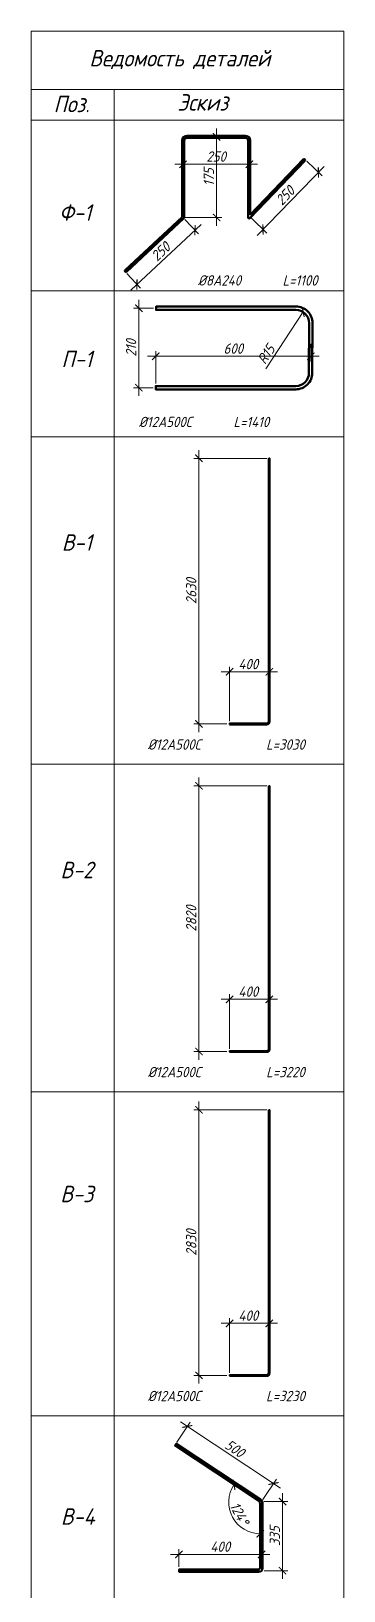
# Model space of a CAD drawing. Header units: millimetres. Extents: x 504091 to 2165846, y 135022 to 442887.
# Drawn here: x 1399985 to 1400741, y 212326 to 216102 of the extents above; entities that cross this region are included whole.
import ezdxf

# ---------------------------------------------------------------- set-up
doc = ezdxf.new("R2010")
doc.units = ezdxf.units.MM
doc.layers.get('Defpoints').update_dxf_attribs({"color": 255})
for name, color, linetype, lineweight in [('!_КР_Размеры', 7, 'Continuous', 9), ('КР_Арматура 12', 174, 'Continuous', 40), ('КР_арматура 16', 224, 'Continuous', 50), ('КР_арматура 8', 232, 'Continuous', 50), ('Размеры (линейные)', 154, 'Continuous', 9)]:
    doc.layers.add(name, color=color, linetype=linetype, lineweight=lineweight)
doc.layers.add('!Defpoints', color=255, linetype='Continuous', lineweight=5, plot=False)
doc.styles.add('GOST 2.304_new', font='isocpeur.ttf', dxfattribs={"width": 0.9, "oblique": 15})
doc.dimstyles.new('SPDS 1_10', dxfattribs={"dimscale": 10, "dimtxt": 2.5, "dimasz": 1.77, "dimexe": 1.25, "dimexo": 0.625, "dimtad": 1, "dimdec": 0, "dimrnd": 0.001, "dimtxsty": 'GOST 2.304_new', "dimblk": 'ARCHTICK', "dimcen": 2.5, "dimdle": 2, "dimclrt": 256, "dimadec": 0, "dimazin": 2, "dimtfac": 0.75, "dimtdec": 0, "dimtmove": 1, "dimatfit": 3, "dimfxl": 0, "dimtolj": 1, "dimlwd": 9, "dimlwe": 9, "dimarcsym": 0})

# ---------------------------------------------------------------- blocks, each defined once
blk = doc.blocks.new('_ArchTick')
at = {"color": 0, "linetype": 'ByBlock', "const_width": 0.15}
blk.add_lwpolyline([(-0.5, -0.5), (0.5, 0.5)], dxfattribs=at)
blk = doc.blocks.new('*D3308')
at = {"layer": 'Defpoints', "color": 0, "lineweight": 20, "ltscale": 100, "transparency": 16777216}
for p in [(1400421.5, 215846.1), (1400433.5, 215846.1), (1400352.5, 215651.1)]:
    blk.add_point(p, dxfattribs=at)
at = {"layer": 'Размеры (линейные)', "color": 0, "lineweight": 9, "ltscale": 100, "transparency": 16777216}
for p, q in [((1400427.7, 215846.1), (1400446, 215846.1)), ((1400433.5, 215631.1), (1400433.5, 215866.1)), ((1400358.7, 215651.1), (1400446, 215651.1))]:
    blk.add_line(p, q, dxfattribs=at)
at = {"layer": 'Размеры (линейные)', "color": 0, "lineweight": 9, "ltscale": 100, "transparency": 16777216, "xscale": 17.7, "yscale": 17.7, "zscale": 17.7}
for p, rotation in [((1400433.5, 215846.1), 90), ((1400433.5, 215651.1), 270)]:
    blk.add_blockref('_ArchTick', p, dxfattribs=dict(at, rotation=rotation))
at = {"layer": 'Размеры (линейные)', "ltscale": 100, "transparency": 16777216, "insert": (1400414.8, 215748.6), "char_height": 25, "attachment_point": 5, "rotation": 90, "style": 'GOST 2.304_new'}
blk.add_mtext('\\A1;175', dxfattribs=at)
blk = doc.blocks.new('*D3309')
at = {"layer": 'Defpoints', "color": 0, "lineweight": 20, "ltscale": 100, "transparency": 16777216}
for p in [(1400647.1, 215791.8), (1400679.7, 215760.2), (1400513.2, 215653.7)]:
    blk.add_point(p, dxfattribs=at)
at = {"layer": 'Размеры (линейные)', "color": 0, "lineweight": 9, "ltscale": 100, "transparency": 16777216}
for p, q in [((1400531.9, 215607.8), (1400693.6, 215774.5)), ((1400651.6, 215787.4), (1400688.6, 215751.5)), ((1400517.7, 215649.4), (1400554.8, 215613.4))]:
    blk.add_line(p, q, dxfattribs=at)
at = {"layer": 'Размеры (линейные)', "color": 0, "lineweight": 9, "ltscale": 100, "transparency": 16777216, "xscale": 17.7, "yscale": 17.7, "zscale": 17.7}
for p, rotation in [((1400679.7, 215760.2), 45.8853463330187), ((1400545.8, 215622.1), 225.8853463330187)]:
    blk.add_blockref('_ArchTick', p, dxfattribs=dict(at, rotation=rotation))
at = {"layer": 'Размеры (линейные)', "ltscale": 100, "transparency": 16777216, "insert": (1400599.3, 215704.2), "char_height": 25, "attachment_point": 5, "rotation": 45.8853, "style": 'GOST 2.304_new'}
blk.add_mtext('\\A1;250', dxfattribs=at)
blk = doc.blocks.new('*D3310')
at = {"layer": 'Defpoints', "color": 0, "lineweight": 20, "ltscale": 100, "transparency": 16777216}
for p in [(1400352.5, 215651.1), (1400381.3, 215620.3), (1400212.1, 215519.9)]:
    blk.add_point(p, dxfattribs=at)
at = {"layer": 'Размеры (линейные)', "color": 0, "lineweight": 9, "ltscale": 100, "transparency": 16777216}
for p, q in [((1400226.2, 215475.4), (1400395.9, 215634)), ((1400356.8, 215646.5), (1400389.8, 215611.2)), ((1400216.3, 215515.3), (1400249.4, 215479.9))]:
    blk.add_line(p, q, dxfattribs=at)
at = {"layer": 'Размеры (линейные)', "color": 0, "lineweight": 9, "ltscale": 100, "transparency": 16777216, "xscale": 17.7, "yscale": 17.7, "zscale": 17.7}
for p, rotation in [((1400381.3, 215620.3), 43.06238409189598), ((1400240.8, 215489.1), 223.062384091896)]:
    blk.add_blockref('_ArchTick', p, dxfattribs=dict(at, rotation=rotation))
at = {"layer": 'Размеры (линейные)', "ltscale": 100, "transparency": 16777216, "insert": (1400298.3, 215568.4), "char_height": 25, "attachment_point": 5, "rotation": 43.0624, "style": 'GOST 2.304_new'}
blk.add_mtext('\\A1;250', dxfattribs=at)
blk = doc.blocks.new('*D3311')
at = {"layer": 'Defpoints', "color": 0, "lineweight": 20, "ltscale": 100, "transparency": 16777216}
for p in [(1400661.6, 215351.5), (1400661.6, 215314.9), (1400286.5, 215242.9)]:
    blk.add_point(p, dxfattribs=at)
at = {"layer": 'Размеры (линейные)', "color": 0, "lineweight": 9, "ltscale": 100, "transparency": 16777216}
for p, q in [((1400266.5, 215314.9), (1400681.6, 215314.9)), ((1400286.5, 215249.2), (1400286.5, 215327.4)), ((1400661.6, 215345.3), (1400661.6, 215302.4))]:
    blk.add_line(p, q, dxfattribs=at)
at = {"layer": 'Размеры (линейные)', "color": 0, "lineweight": 9, "ltscale": 100, "transparency": 16777216, "xscale": 17.7, "yscale": 17.7, "zscale": 17.7, "rotation": 180}
blk.add_blockref('_ArchTick', (1400286.5, 215314.9), dxfattribs=at)
at = {"layer": 'Размеры (линейные)', "color": 0, "lineweight": 9, "ltscale": 100, "transparency": 16777216, "xscale": 17.7, "yscale": 17.7, "zscale": 17.7}
blk.add_blockref('_ArchTick', (1400661.6, 215314.9), dxfattribs=at)
at = {"layer": 'Размеры (линейные)', "ltscale": 100, "transparency": 16777216, "insert": (1400474, 215333.6), "char_height": 25, "attachment_point": 5, "style": 'GOST 2.304_new'}
blk.add_mtext('\\A1;600', dxfattribs=at)
blk = doc.blocks.new('*D3312')
at = {"layer": 'Defpoints', "color": 0, "lineweight": 20, "ltscale": 100, "transparency": 16777216}
for p in [(1400287, 215431.4), (1400245.5, 215238.9), (1400286.5, 215238.9)]:
    blk.add_point(p, dxfattribs=at)
at = {"layer": 'Размеры (линейные)', "color": 0, "lineweight": 9, "ltscale": 100, "transparency": 16777216}
for p, q in [((1400280.8, 215431.4), (1400233, 215431.4)), ((1400245.5, 215451.4), (1400245.5, 215218.9)), ((1400280.3, 215238.9), (1400233, 215238.9))]:
    blk.add_line(p, q, dxfattribs=at)
at = {"layer": 'Размеры (линейные)', "color": 0, "lineweight": 9, "ltscale": 100, "transparency": 16777216, "xscale": 17.7, "yscale": 17.7, "zscale": 17.7}
for p, rotation in [((1400245.5, 215431.4), 90), ((1400245.5, 215238.9), 270)]:
    blk.add_blockref('_ArchTick', p, dxfattribs=dict(at, rotation=rotation))
at = {"layer": 'Размеры (линейные)', "ltscale": 100, "transparency": 16777216, "insert": (1400226.8, 215335.2), "char_height": 25, "attachment_point": 5, "rotation": 90, "style": 'GOST 2.304_new'}
blk.add_mtext('\\A1;210', dxfattribs=at)
blk = doc.blocks.new('*D3313')
at = {"layer": 'Defpoints', "color": 0, "lineweight": 20, "ltscale": 100, "transparency": 16777216}
for p in [(1400352.2, 215765.2), (1400512.8, 215779.8), (1400512.8, 215765.2)]:
    blk.add_point(p, dxfattribs=at)
at = {"layer": 'Размеры (линейные)', "color": 0, "lineweight": 9, "ltscale": 100, "transparency": 16777216}
for p, q in [((1400332.2, 215779.8), (1400532.8, 215779.8)), ((1400352.2, 215771.4), (1400352.2, 215792.3)), ((1400512.8, 215771.4), (1400512.8, 215792.3))]:
    blk.add_line(p, q, dxfattribs=at)
at = {"layer": 'Размеры (линейные)', "color": 0, "lineweight": 9, "ltscale": 100, "transparency": 16777216, "xscale": 17.7, "yscale": 17.7, "zscale": 17.7, "rotation": 180}
blk.add_blockref('_ArchTick', (1400352.2, 215779.8), dxfattribs=at)
at = {"layer": 'Размеры (линейные)', "color": 0, "lineweight": 9, "ltscale": 100, "transparency": 16777216, "xscale": 17.7, "yscale": 17.7, "zscale": 17.7}
blk.add_blockref('_ArchTick', (1400512.8, 215779.8), dxfattribs=at)
at = {"layer": 'Размеры (линейные)', "ltscale": 100, "transparency": 16777216, "insert": (1400432.5, 215798.6), "char_height": 25, "attachment_point": 5, "style": 'GOST 2.304_new'}
blk.add_mtext('\\A1;250', dxfattribs=at)
blk = doc.blocks.new('*D3314')
at = {"layer": 'Defpoints', "color": 0, "lineweight": 20, "ltscale": 100, "transparency": 16777216}
for p in [(1400643, 215422.2, 0), (1400625.5, 215395.4, 0)]:
    blk.add_point(p, dxfattribs=at)
at = {"layer": 'Размеры (линейные)', "color": 0, "lineweight": 9, "ltscale": 100, "transparency": 16777216}
blk.add_line((1400552.8, 215284.2), (1400643, 215422.2), dxfattribs=at)
at = {"layer": 'Размеры (линейные)', "color": 0, "lineweight": 9, "ltscale": 100, "transparency": 16777216, "xscale": 17.7, "yscale": 17.7, "zscale": 17.7, "rotation": 56.80116569880509}
blk.add_blockref('_ArchTick', (1400643, 215422.2), dxfattribs=at)
at = {"layer": 'Размеры (линейные)', "ltscale": 100, "transparency": 16777216, "insert": (1400553.4, 215319.5), "char_height": 25, "attachment_point": 5, "rotation": 56.8012, "style": 'GOST 2.304_new'}
blk.add_mtext('\\A1;R15', dxfattribs=at)
blk = doc.blocks.new('*D3304')
at = {"layer": 'Defpoints', "color": 0, "lineweight": 20, "ltscale": 100, "transparency": 16777216}
for p in [(1400561, 214551), (1400465, 214425), (1400561, 214435.4)]:
    blk.add_point(p, dxfattribs=at)
at = {"layer": 'Размеры (линейные)', "color": 0, "lineweight": 9, "ltscale": 100, "transparency": 16777216}
for p, q in [((1400465, 214431.2), (1400465, 214563.5)), ((1400561, 214441.7), (1400561, 214563.5)), ((1400445, 214551), (1400581, 214551))]:
    blk.add_line(p, q, dxfattribs=at)
at = {"layer": 'Размеры (линейные)', "color": 0, "lineweight": 9, "ltscale": 100, "transparency": 16777216, "xscale": 17.7, "yscale": 17.7, "zscale": 17.7, "rotation": 180}
blk.add_blockref('_ArchTick', (1400465, 214551), dxfattribs=at)
at = {"layer": 'Размеры (линейные)', "color": 0, "lineweight": 9, "ltscale": 100, "transparency": 16777216, "xscale": 17.7, "yscale": 17.7, "zscale": 17.7}
blk.add_blockref('_ArchTick', (1400561, 214551), dxfattribs=at)
at = {"layer": 'Размеры (линейные)', "ltscale": 100, "transparency": 16777216, "insert": (1400510.2, 214569.8), "char_height": 25, "attachment_point": 5, "style": 'GOST 2.304_new'}
blk.add_mtext('\\A1;400', dxfattribs=at)
blk = doc.blocks.new('*D3305')
at = {"layer": 'Defpoints', "color": 0, "lineweight": 20, "ltscale": 100, "transparency": 16777216}
for p in [(1400390.9, 215067.9), (1400561.2, 215067.9), (1400465, 214425)]:
    blk.add_point(p, dxfattribs=at)
at = {"layer": 'Размеры (линейные)', "color": 0, "lineweight": 9, "ltscale": 100, "transparency": 16777216}
for p, q in [((1400390.9, 214405), (1400390.9, 215087.9)), ((1400554.9, 215067.9), (1400378.4, 215067.9)), ((1400458.7, 214425), (1400378.4, 214425))]:
    blk.add_line(p, q, dxfattribs=at)
at = {"layer": 'Размеры (линейные)', "color": 0, "lineweight": 9, "ltscale": 100, "transparency": 16777216, "xscale": 17.7, "yscale": 17.7, "zscale": 17.7}
for p, rotation in [((1400390.9, 215067.9), 90), ((1400390.9, 214425), 270)]:
    blk.add_blockref('_ArchTick', p, dxfattribs=dict(at, rotation=rotation))
at = {"layer": 'Размеры (линейные)', "ltscale": 100, "transparency": 16777216, "insert": (1400372.2, 214746.5), "char_height": 25, "attachment_point": 5, "rotation": 90, "style": 'GOST 2.304_new'}
blk.add_mtext('\\A1;2630', dxfattribs=at)
blk = doc.blocks.new('*D3341')
at = {"layer": 'Defpoints', "color": 0, "lineweight": 20, "ltscale": 100, "transparency": 16777216}
for p in [(1400561, 213758.1), (1400465, 213632), (1400561, 213642.5)]:
    blk.add_point(p, dxfattribs=at)
at = {"layer": 'Размеры (линейные)', "color": 0, "lineweight": 9, "ltscale": 100, "transparency": 16777216}
for p, q in [((1400465, 213638.3), (1400465, 213770.6)), ((1400561, 213648.7), (1400561, 213770.6)), ((1400445, 213758.1), (1400581, 213758.1))]:
    blk.add_line(p, q, dxfattribs=at)
at = {"layer": 'Размеры (линейные)', "color": 0, "lineweight": 9, "ltscale": 100, "transparency": 16777216, "xscale": 17.7, "yscale": 17.7, "zscale": 17.7, "rotation": 180}
blk.add_blockref('_ArchTick', (1400465, 213758.1), dxfattribs=at)
at = {"layer": 'Размеры (линейные)', "color": 0, "lineweight": 9, "ltscale": 100, "transparency": 16777216, "xscale": 17.7, "yscale": 17.7, "zscale": 17.7}
blk.add_blockref('_ArchTick', (1400561, 213758.1), dxfattribs=at)
at = {"layer": 'Размеры (линейные)', "ltscale": 100, "transparency": 16777216, "insert": (1400510.2, 213776.8), "char_height": 25, "attachment_point": 5, "style": 'GOST 2.304_new'}
blk.add_mtext('\\A1;400', dxfattribs=at)
blk = doc.blocks.new('*D3342')
at = {"layer": 'Defpoints', "color": 0, "lineweight": 20, "ltscale": 100, "transparency": 16777216}
for p in [(1400390.9, 214275), (1400561.2, 214275), (1400465, 213632)]:
    blk.add_point(p, dxfattribs=at)
at = {"layer": 'Размеры (линейные)', "color": 0, "lineweight": 9, "ltscale": 100, "transparency": 16777216}
for p, q in [((1400390.9, 213612), (1400390.9, 214295)), ((1400554.9, 214275), (1400378.4, 214275)), ((1400458.7, 213632), (1400378.4, 213632))]:
    blk.add_line(p, q, dxfattribs=at)
at = {"layer": 'Размеры (линейные)', "color": 0, "lineweight": 9, "ltscale": 100, "transparency": 16777216, "xscale": 17.7, "yscale": 17.7, "zscale": 17.7}
for p, rotation in [((1400390.9, 214275), 90), ((1400390.9, 213632), 270)]:
    blk.add_blockref('_ArchTick', p, dxfattribs=dict(at, rotation=rotation))
at = {"layer": 'Размеры (линейные)', "ltscale": 100, "transparency": 16777216, "insert": (1400372.2, 213953.5), "char_height": 25, "attachment_point": 5, "rotation": 90, "style": 'GOST 2.304_new'}
blk.add_mtext('\\A1;2820', dxfattribs=at)
blk = doc.blocks.new('*D3349')
at = {"layer": 'Defpoints', "color": 0, "lineweight": 20, "ltscale": 100, "transparency": 16777216}
for p in [(1400561, 212973.7), (1400561, 212858.1), (1400465, 212847.6)]:
    blk.add_point(p, dxfattribs=at)
at = {"layer": 'Размеры (линейные)', "color": 0, "lineweight": 9, "ltscale": 100, "transparency": 16777216}
for p, q in [((1400445, 212973.7), (1400581, 212973.7)), ((1400465, 212853.9), (1400465, 212986.2)), ((1400561, 212864.3), (1400561, 212986.2))]:
    blk.add_line(p, q, dxfattribs=at)
at = {"layer": 'Размеры (линейные)', "color": 0, "lineweight": 9, "ltscale": 100, "transparency": 16777216, "xscale": 17.7, "yscale": 17.7, "zscale": 17.7, "rotation": 180}
blk.add_blockref('_ArchTick', (1400465, 212973.7), dxfattribs=at)
at = {"layer": 'Размеры (линейные)', "color": 0, "lineweight": 9, "ltscale": 100, "transparency": 16777216, "xscale": 17.7, "yscale": 17.7, "zscale": 17.7}
blk.add_blockref('_ArchTick', (1400561, 212973.7), dxfattribs=at)
at = {"layer": 'Размеры (линейные)', "ltscale": 100, "transparency": 16777216, "insert": (1400510.2, 212992.4), "char_height": 25, "attachment_point": 5, "style": 'GOST 2.304_new'}
blk.add_mtext('\\A1;400', dxfattribs=at)
blk = doc.blocks.new('*D3350')
at = {"layer": 'Defpoints', "color": 0, "lineweight": 20, "ltscale": 100, "transparency": 16777216}
for p in [(1400390.9, 213490.6), (1400561.2, 213490.6), (1400465, 212847.6)]:
    blk.add_point(p, dxfattribs=at)
at = {"layer": 'Размеры (линейные)', "color": 0, "lineweight": 9, "ltscale": 100, "transparency": 16777216}
for p, q in [((1400390.9, 212827.6), (1400390.9, 213510.6)), ((1400554.9, 213490.6), (1400378.4, 213490.6)), ((1400458.7, 212847.6), (1400378.4, 212847.6))]:
    blk.add_line(p, q, dxfattribs=at)
at = {"layer": 'Размеры (линейные)', "color": 0, "lineweight": 9, "ltscale": 100, "transparency": 16777216, "xscale": 17.7, "yscale": 17.7, "zscale": 17.7}
for p, rotation in [((1400390.9, 213490.6), 90), ((1400390.9, 212847.6), 270)]:
    blk.add_blockref('_ArchTick', p, dxfattribs=dict(at, rotation=rotation))
at = {"layer": 'Размеры (линейные)', "ltscale": 100, "transparency": 16777216, "insert": (1400372.2, 213169.1), "char_height": 25, "attachment_point": 5, "rotation": 90, "style": 'GOST 2.304_new'}
blk.add_mtext('\\A1;2830', dxfattribs=at)
blk = doc.blocks.new('*D3939')
at = {"layer": 'Defpoints', "color": 0, "lineweight": 20, "ltscale": 100, "transparency": 16777216}
for p in [(1400333.9, 212680.4), (1400571.2, 212585.8), (1400542.3, 212542.2)]:
    blk.add_point(p, dxfattribs=at)
at = {"layer": 'Размеры (линейные)', "color": 0, "lineweight": 9, "ltscale": 100, "transparency": 16777216}
for p, q in [((1400337.4, 212685.7), (1400369.7, 212734.4)), ((1400346.2, 212735.1), (1400587.9, 212574.7)), ((1400545.8, 212547.4), (1400578.2, 212596.2))]:
    blk.add_line(p, q, dxfattribs=at)
at = {"layer": 'Размеры (линейные)', "color": 0, "lineweight": 9, "ltscale": 100, "transparency": 16777216, "xscale": 17.7, "yscale": 17.7, "zscale": 17.7}
for p, rotation in [((1400362.8, 212724), 146.4423569982602), ((1400571.2, 212585.8), 326.4423569982602)]:
    blk.add_blockref('_ArchTick', p, dxfattribs=dict(at, rotation=rotation))
at = {"layer": 'Размеры (линейные)', "ltscale": 100, "transparency": 16777216, "insert": (1400477.4, 212670.5), "char_height": 25, "attachment_point": 5, "rotation": 326.4424, "style": 'GOST 2.304_new'}
blk.add_mtext('\\A1;500', dxfattribs=at)
blk = doc.blocks.new('*D3940')
at = {"layer": 'Defpoints', "color": 0, "lineweight": 20, "ltscale": 100, "transparency": 16777216}
for p in [(1400332.3, 212677.9), (1400463.6, 212530.4), (1400534.9, 212543.5), (1400539.3, 212535.2), (1400539.3, 212381.8)]:
    blk.add_point(p, dxfattribs=at)
at = {"layer": 'Размеры (линейные)', "color": 0, "lineweight": 9, "ltscale": 100, "transparency": 16777216}
blk.add_arc((1400539.3, 212540.6), 76.4, 146.4424, 270, dxfattribs=at)
at = {"layer": 'Размеры (линейные)', "color": 0, "lineweight": 9, "ltscale": 100, "transparency": 16777216, "xscale": 17.7, "yscale": 17.7, "zscale": 17.7}
for p, rotation in [((1400475.7, 212582.8), 56.44235699812974), ((1400539.3, 212464.2), 359.9999999999406)]:
    blk.add_blockref('_ArchTick', p, dxfattribs=dict(at, rotation=rotation))
at = {"layer": 'Размеры (линейные)', "ltscale": 100, "transparency": 16777216, "insert": (1400488.6, 212513.3), "char_height": 25, "attachment_point": 5, "rotation": 298.2212, "style": 'GOST 2.304_new'}
blk.add_mtext('\\A1;124°', dxfattribs=at)
blk = doc.blocks.new('*D3941')
at = {"layer": 'Defpoints', "color": 0, "lineweight": 20, "ltscale": 100, "transparency": 16777216}
for p in [(1400542.3, 212542.2), (1400542.4, 212374.7), (1400593, 212374.7)]:
    blk.add_point(p, dxfattribs=at)
at = {"layer": 'Размеры (линейные)', "color": 0, "lineweight": 9, "ltscale": 100, "transparency": 16777216}
for p, q in [((1400593, 212562.2), (1400593, 212354.7)), ((1400548.6, 212542.2), (1400605.5, 212542.2)), ((1400548.7, 212374.7), (1400605.5, 212374.7))]:
    blk.add_line(p, q, dxfattribs=at)
at = {"layer": 'Размеры (линейные)', "color": 0, "lineweight": 9, "ltscale": 100, "transparency": 16777216, "xscale": 17.7, "yscale": 17.7, "zscale": 17.7}
for p, rotation in [((1400593, 212542.2), 90), ((1400593, 212374.7), 270)]:
    blk.add_blockref('_ArchTick', p, dxfattribs=dict(at, rotation=rotation))
at = {"layer": 'Размеры (линейные)', "ltscale": 100, "transparency": 16777216, "insert": (1400574.3, 212458.4), "char_height": 25, "attachment_point": 5, "rotation": 90, "style": 'GOST 2.304_new'}
blk.add_mtext('\\A1;335', dxfattribs=at)
blk = doc.blocks.new('*D3942')
at = {"layer": 'Defpoints', "color": 0, "lineweight": 20, "ltscale": 100, "transparency": 16777216}
for p in [(1400542.5, 212414.2), (1400342.3, 212377.8), (1400542.5, 212374.8)]:
    blk.add_point(p, dxfattribs=at)
at = {"layer": 'Размеры (линейные)', "color": 0, "lineweight": 9, "ltscale": 100, "transparency": 16777216}
for p, q in [((1400322.3, 212414.2), (1400562.5, 212414.2)), ((1400342.3, 212384), (1400342.3, 212426.7)), ((1400542.5, 212381), (1400542.5, 212426.7))]:
    blk.add_line(p, q, dxfattribs=at)
at = {"layer": 'Размеры (линейные)', "color": 0, "lineweight": 9, "ltscale": 100, "transparency": 16777216, "xscale": 17.7, "yscale": 17.7, "zscale": 17.7, "rotation": 180}
blk.add_blockref('_ArchTick', (1400342.3, 212414.2), dxfattribs=at)
at = {"layer": 'Размеры (линейные)', "color": 0, "lineweight": 9, "ltscale": 100, "transparency": 16777216, "xscale": 17.7, "yscale": 17.7, "zscale": 17.7}
blk.add_blockref('_ArchTick', (1400542.5, 212414.2), dxfattribs=at)
at = {"layer": 'Размеры (линейные)', "ltscale": 100, "transparency": 16777216, "insert": (1400442.4, 212433), "char_height": 25, "attachment_point": 5, "style": 'GOST 2.304_new'}
blk.add_mtext('\\A1;400', dxfattribs=at)

msp = doc.modelspace()

# ---------------------------------------------------------------- linework, layer by layer
at = {"layer": '!Defpoints', "lineweight": 15, "ltscale": 100}
for p, q in [((1400560.9524, 214425.9543), (1400561.1924, 215067.9463)), ((1400560.9524, 213632.9888, -0.0212), (1400561.1924, 214274.9808, -0.0212)), ((1400560.9524, 212848.5922, -0.0212), (1400561.1924, 213490.5842, -0.0212))]:
    msp.add_line(p, q, dxfattribs=at)
for points in [[(1400342.3389, 212374.7642), (1400542.3389, 212374.7642), (1400542.3389, 212542.1904), (1400333.9147, 212680.4451)], [(1400342.3389, 212374.7642), (1400542.4803, 212374.7642)], [(1400542.4803, 212374.7642), (1400342.3389, 212374.7642)], [(1400542.4803, 212374.7642), (1400342.3389, 212374.7642)]]:
    msp.add_lwpolyline(points, dxfattribs=at)
at = {"color": 244, "lineweight": 18}
for p, q in [((1399985.2469, 216102.0613, -0.0032), (1399985.2469, 208618.7579, 0.0293)), ((1400741.1568, 208618.7579, 0.0298), (1400741.1568, 216102.0613, -0.0033)), ((1399985.2469, 215886.8824, -0.0032), (1400741.1568, 215886.8824, -0.0032)), ((1399985.2469, 215886.8824, -0.0032), (1400741.1568, 215886.8824, -0.0032)), ((1399985.2469, 215473.081, 0.0023), (1400741.1568, 215473.081, 0.0023)), ((1399985.2469, 215120.1996, 0.0055), (1400741.1568, 215120.1996, 0.0055)), ((1399985.2469, 214327.2341, -0.0156), (1400741.1568, 214327.2341, -0.0156)), ((1399985.2469, 213534.2686, -0.0368), (1400741.1568, 213534.2686, -0.0368)), ((1399985.2469, 212749.872, -0.0368), (1400741.1568, 212749.872, -0.0368))]:
    msp.add_line(p, q, dxfattribs=at)
at = {"color": 244, "lineweight": 13}
msp.add_line((1399985.2469, 216102.0613, -0.0032), (1400741.1568, 216102.0613, -0.0032), dxfattribs=at)
at = {"color": 244, "lineweight": 13, "elevation": -0.0032}
for points in [[(1399985.2469, 215960.8824), (1400741.1568, 215960.8824)], [(1400186.2172, 215960.8824), (1400186.2172, 215873.4067)], [(1400186.2172, 215935.6955), (1400186.2172, 208618.7579)], [(1399985.2469, 215886.8824), (1400741.1568, 215886.8824)]]:
    msp.add_lwpolyline(points, dxfattribs=at)
at = {"layer": 'КР_Арматура 12', "ltscale": 12}
for p, q in [((1400559.7524, 215067.9463), (1400562.6324, 215067.9463)), ((1400464.9524, 214426.4386), (1400555.1924, 214426.4386)), ((1400464.9524, 214423.5586), (1400555.2737, 214423.6003)), ((1400555.1787, 214423.6001), (1400555.3687, 214423.6004)), ((1400559.7524, 214274.9808, -0.0212), (1400562.6324, 214274.9808, -0.0212)), ((1400464.9524, 213633.4731, -0.0212), (1400555.1924, 213633.4731, -0.0212)), ((1400464.9524, 213630.5931, -0.0212), (1400555.2737, 213630.6347, -0.0212)), ((1400555.1787, 213630.6346, -0.0212), (1400555.3687, 213630.6349, -0.0212)), ((1400559.7524, 213490.5842, -0.0212), (1400562.6324, 213490.5842, -0.0212)), ((1400464.9524, 212849.0765, -0.0212), (1400555.1924, 212849.0765, -0.0212)), ((1400464.9524, 212846.1965, -0.0212), (1400555.2737, 212846.2381, -0.0212)), ((1400555.1787, 212846.238, -0.0212), (1400555.3687, 212846.2383, -0.0212)), ((1400332.2563, 212677.9452), (1400335.573, 212682.9451)), ((1400534.8666, 212543.547), (1400332.2563, 212677.9452)), ((1400540.8666, 212546.767), (1400335.573, 212682.9451)), ((1400342.3389, 212377.7642), (1400342.3389, 212371.7642))]:
    msp.add_line(p, q, dxfattribs=at)
for points in [[(1400555.1787, 214423.6001, 0.418856686), (1400562.3924, 214430.7586), (1400562.6324, 215067.9463)], [(1400555.1924, 214426.4386, 0.414213562), (1400559.5124, 214430.7586), (1400559.7524, 215067.9463)], [(1400342.3389, 212371.7642), (1400535.3389, 212371.7642, 0.414213562), (1400545.3389, 212381.7642), (1400545.3389, 212538.4337)], [(1400342.3389, 212377.7642), (1400535.3389, 212377.7642, 0.414213562), (1400539.3389, 212381.7642), (1400539.3389, 212535.2137)]]:
    msp.add_lwpolyline(points, format="xyb", dxfattribs=at)
for points in [[(1400464.9524, 214426.4386), (1400464.9524, 214423.5586)], [(1400342.3389, 212377.7642), (1400535.3389, 212377.7642)], [(1400342.3389, 212377.7642), (1400535.3389, 212377.7642)], [(1400535.3389, 212377.7642), (1400342.3389, 212377.7642)], [(1400342.3389, 212371.7642), (1400535.3389, 212371.7642)], [(1400535.3389, 212371.7642), (1400342.3389, 212371.7642)], [(1400535.3389, 212371.7642), (1400342.3389, 212371.7642)]]:
    msp.add_lwpolyline(points, dxfattribs=at)
at = {"layer": 'КР_Арматура 12', "ltscale": 12, "elevation": -0.0212}
for points in [[(1400555.1787, 213630.6346, 0.418856686), (1400562.3924, 213637.7931), (1400562.6324, 214274.9808)], [(1400555.1924, 213633.4731, 0.414213562), (1400559.5124, 213637.7931), (1400559.7524, 214274.9808)], [(1400555.1787, 212846.238, 0.418856686), (1400562.3924, 212853.3965), (1400562.6324, 213490.5842)], [(1400555.1924, 212849.0765, 0.414213562), (1400559.5124, 212853.3965), (1400559.7524, 213490.5842)]]:
    msp.add_lwpolyline(points, format="xyb", dxfattribs=at)
for points in [[(1400464.9524, 213633.4731), (1400464.9524, 213630.5931)], [(1400464.9524, 212849.0765), (1400464.9524, 212846.1965)]]:
    msp.add_lwpolyline(points, dxfattribs=at)
at = {"layer": 'КР_Арматура 12', "ltscale": 12}
for centre in [(1400529.3389, 212535.2137), (1400535.3389, 212538.4337)]:
    msp.add_arc(centre, 10, 0, 56.442357, dxfattribs=at)
at = {"layer": 'КР_арматура 16', "elevation": -0.0038}
msp.add_lwpolyline([(1400624.8261, 215234.9285, 0.415597767), (1400665.0211, 215274.9295), (1400665.521, 215395.323, 0.414695627), (1400625.5218, 215435.3895), (1400287.0256, 215435.3959), (1400287.0255, 215427.3959), (1400625.2139, 215427.3895, -0.416995829), (1400657.5211, 215395.3895), (1400657.0211, 215274.9297, -0.409119684), (1400625.578, 215242.9351), (1400286.5205, 215242.9351), (1400286.5204, 215234.9348), (1400625.2072, 215234.9285)], format="xyb", dxfattribs=at)
at = {"layer": 'КР_арматура 8'}
for p, q in [((1400350.0009, 215837.2325, -0.0038), (1400349.9639, 215652.1501, -0.0038)), ((1400355.1209, 215837.2325, -0.0038), (1400355.0835, 215650.6032, -0.0038)), ((1400510.0009, 215837.2325, -0.0038), (1400509.9635, 215651.0424, -0.0038)), ((1400515.1209, 215837.2325, -0.0038), (1400515.0846, 215657.2555, -0.0038)), ((1400514.3402, 215649.2387, -0.0038), (1400647.1282, 215788.2166, -0.0038)), ((1400515.0846, 215657.2555, -0.0038), (1400643.4949, 215791.824, -0.0038)), ((1400349.9639, 215652.1501, -0.0038), (1400212.0656, 215523.3595, -0.0038)), ((1400354.3705, 215649.26, -0.0038), (1400215.5603, 215519.6177, -0.0038))]:
    msp.add_line(p, q, dxfattribs=at)
at = {"layer": 'КР_арматура 8', "ltscale": 100}
for p, q in [((1400503.6009, 215848.7525, -0.0038), (1400361.5209, 215848.7525, -0.0038)), ((1400503.6009, 215843.6325, -0.0038), (1400361.5209, 215843.6325, -0.0038))]:
    msp.add_line(p, q, dxfattribs=at)
for centre, radius, start, end in [((1400361.5209, 215837.2325, -0.0038), 11.52, 90, 180), ((1400361.5209, 215837.2325, -0.0038), 6.4, 90, 180), ((1400503.6009, 215837.2325, -0.0038), 11.52, 0, 90), ((1400503.6009, 215837.2325, -0.0038), 6.4, 0, 90), ((1400512.5235, 215651.0424, -0.0038), 2.56, 179.9796382, 315.2085977)]:
    msp.add_arc(centre, radius, start, end, dxfattribs=at)
at = {"layer": 'КР_арматура 8'}
for centre, radius, start, end in [((1400645.2683, 215789.9767, -0.0038), 2.5607, 316.5804055, 133.8320507), ((1400352.5094, 215651.1088, -0.0038), 2.6234, 310.8972639, 348.8868543), ((1400213.9397, 215521.607, -0.0038), 2.5659, 136.920932, 309.1671613)]:
    msp.add_arc(centre, radius, start, end, dxfattribs=at)

# ---------------------------------------------------------------- texts
at = {"layer": '!_КР_Размеры', "width": 1105.24052, "attachment_point": 5, "style": 'GOST 2.304_new'}
for s, insert, char_height in [('Ведомость деталей', (1400344.5861, 216033.4798, -0.0032), 40), ('Эскиз', (1400400.1998, 215929.7698, -0.0032), 40), ('Поз.', (1400082.8533, 215925.8467, -0.0032), 40), ('Ф-1', (1400091.588, 215663.0233, -0.0016), 40), ('%%C8А240       L=1100', (1400533.0854, 215498.6648, -0.0038), 25), ('П-1', (1400095.584, 215308.5722, 0.0007), 40), ('%%C12А500С       L=1410', (1400403.0545, 215155.944, -0.0054), 25), ('В-1', (1400095.584, 214864.2, 0.0007), 40), ('%%C12А500С           L=3030', (1400457.0163, 214374.986, -0.0054), 25), ('В-2', (1400095.584, 214071.2345, -0.0204), 40), ('%%C12А500С           L=3220', (1400457.0163, 213582.0205, -0.0266), 25), ('В-3', (1400095.584, 213286.8379, -0.0204), 40), ('%%C12А500С           L=3230', (1400457.0163, 212797.6239, -0.0266), 25), ('В-4', (1400097.8175, 212505.9469, -0.0204), 40)]:
    msp.add_mtext(s, dxfattribs=dict(at, insert=insert, char_height=char_height))

# ---------------------------------------------------------------- dimensions: what is measured, and where the dimension line sits
at = {"layer": 'Размеры (линейные)', "ltscale": 100}
for base, p1, p2, text, picture, middle in [((1400433.5367, 215846.0529, -0.0038), (1400352.4908, 215651.1276, -0.0038), (1400421.4668, 215846.0529, -0.0038), '175', '*D3308', (1400414.7867, 215748.5902, -0.0038)), ((1400245.5381, 215238.935, -0.0038), (1400287.0255, 215431.3959, -0.0038), (1400286.5204, 215238.935, -0.0038), '210', '*D3312', (1400226.7881, 215335.1654, -0.0038)), ((1400390.9312, 215067.9463), (1400464.9524, 214424.9986), (1400561.1924, 215067.9463), '2630', '*D3305', (1400372.1812, 214746.4725)), ((1400390.9312, 214274.9808, -0.0212), (1400464.9524, 213632.0331, -0.0212), (1400561.1924, 214274.9808, -0.0212), '2820', '*D3342', (1400372.1812, 213953.5069, -0.0212)), ((1400390.9312, 213490.5842, -0.0212), (1400464.9524, 212847.6365, -0.0212), (1400561.1924, 213490.5842, -0.0212), '2830', '*D3350', (1400372.1812, 213169.1104, -0.0212)), ((1400593.0451, 212374.6932), (1400542.3389, 212542.1904), (1400542.4099, 212374.6932), '335', '*D3941', (1400574.2951, 212458.4418))]:
    dim = msp.add_linear_dim(base=base, p1=p1, p2=p2, angle=90, text=text, dimstyle='SPDS 1_10', dxfattribs=at)
    dim.commit()
    dim.dimension.update_dxf_attribs({"geometry": picture, "text_midpoint": middle})
for base, p1, p2, text, picture, middle in [((1400512.8488, 215779.8147, -0.0038), (1400352.2471, 215765.1653, -0.0038), (1400512.8488, 215765.1653, -0.0038), '250', '*D3313', (1400432.5479, 215798.5647, -0.0038)), ((1400661.5637, 215314.8505, -0.0038), (1400286.5205, 215242.9351, -0.0038), (1400661.5637, 215351.5032, -0.0038), '600', '*D3311', (1400474.0421, 215333.6005, -0.0038)), ((1400542.4803, 212414.2194), (1400342.3389, 212377.7642), (1400542.4803, 212374.7642), '400', '*D3942', (1400442.4096, 212432.9694))]:
    dim = msp.add_linear_dim(base=base, p1=p1, p2=p2, text=text, dimstyle='SPDS 1_10', dxfattribs=at)
    dim.commit()
    dim.dimension.update_dxf_attribs({"geometry": picture, "text_midpoint": middle})
for p1, p2, distance, text, picture, middle in [((1400513.2242, 215653.7146, -0.0038), (1400647.0869, 215791.7795, -0.0038), -45.3802, '250', '*D3309', (1400599.2747, 215704.2098, -0.0038)), ((1400212.0645, 215519.8557, -0.0038), (1400352.5094, 215651.1088, -0.0038), -42.1308, '250', '*D3310', (1400298.2512, 215568.4, -0.0038)), ((1400333.9147, 212680.4451), (1400542.3389, 212542.1904), 52.2932, '500', '*D3939', (1400477.3977, 212670.5202))]:
    dim = msp.add_aligned_dim(p1=p1, p2=p2, distance=distance, text=text, dimstyle='SPDS 1_10', dxfattribs=at)
    dim.commit()
    dim.dimension.update_dxf_attribs({"geometry": picture, "text_midpoint": middle})
dim = msp.add_radius_dim(center=(1400625.5186, 215395.3885, -0.0038), mpoint=(1400643.0414, 215422.1674, -0.0038), text='R15', dimstyle='SPDS 1_10', dxfattribs=at)
dim.commit()
dim.dimension.update_dxf_attribs({"geometry": '*D3314', "text_midpoint": (1400569.1234, 215309.2038, -0.0054), "dimtype": 164})
for base, p1, p2, picture, middle in [((1400560.9551, 214551.0471), (1400464.9524, 214424.9986), (1400560.9551, 214435.4448), '*D3304', (1400510.2108, 214551.0471)), ((1400560.9551, 213758.0816, -0.0212), (1400464.9524, 213632.0331, -0.0212), (1400560.9551, 213642.4793, -0.0212), '*D3341', (1400510.2108, 213758.0816, -0.0212)), ((1400560.9551, 212973.685, -0.0212), (1400464.9524, 212847.6365, -0.0212), (1400560.9551, 212858.0827, -0.0212), '*D3349', (1400510.2108, 212973.685, -0.0212))]:
    dim = msp.add_linear_dim(base=base, p1=p1, p2=p2, text='400', dimstyle='SPDS 1_10', dxfattribs=at)
    dim.commit()
    dim.dimension.update_dxf_attribs({"geometry": picture, "text_midpoint": middle, "dimtype": 160})
dim = msp.add_angular_dim_2l(base=(1400463.6402, 212530.4421), line1=((1400539.3389, 212381.7642), (1400539.3389, 212535.2137)), line2=((1400534.8666, 212543.547), (1400332.2563, 212677.9452)), dimstyle='SPDS 1_10', dxfattribs=at)
dim.commit()
dim.dimension.update_dxf_attribs({"geometry": '*D3940', "text_midpoint": (1400488.5642, 212513.3311)})

doc.saveas('drawing.dxf')
